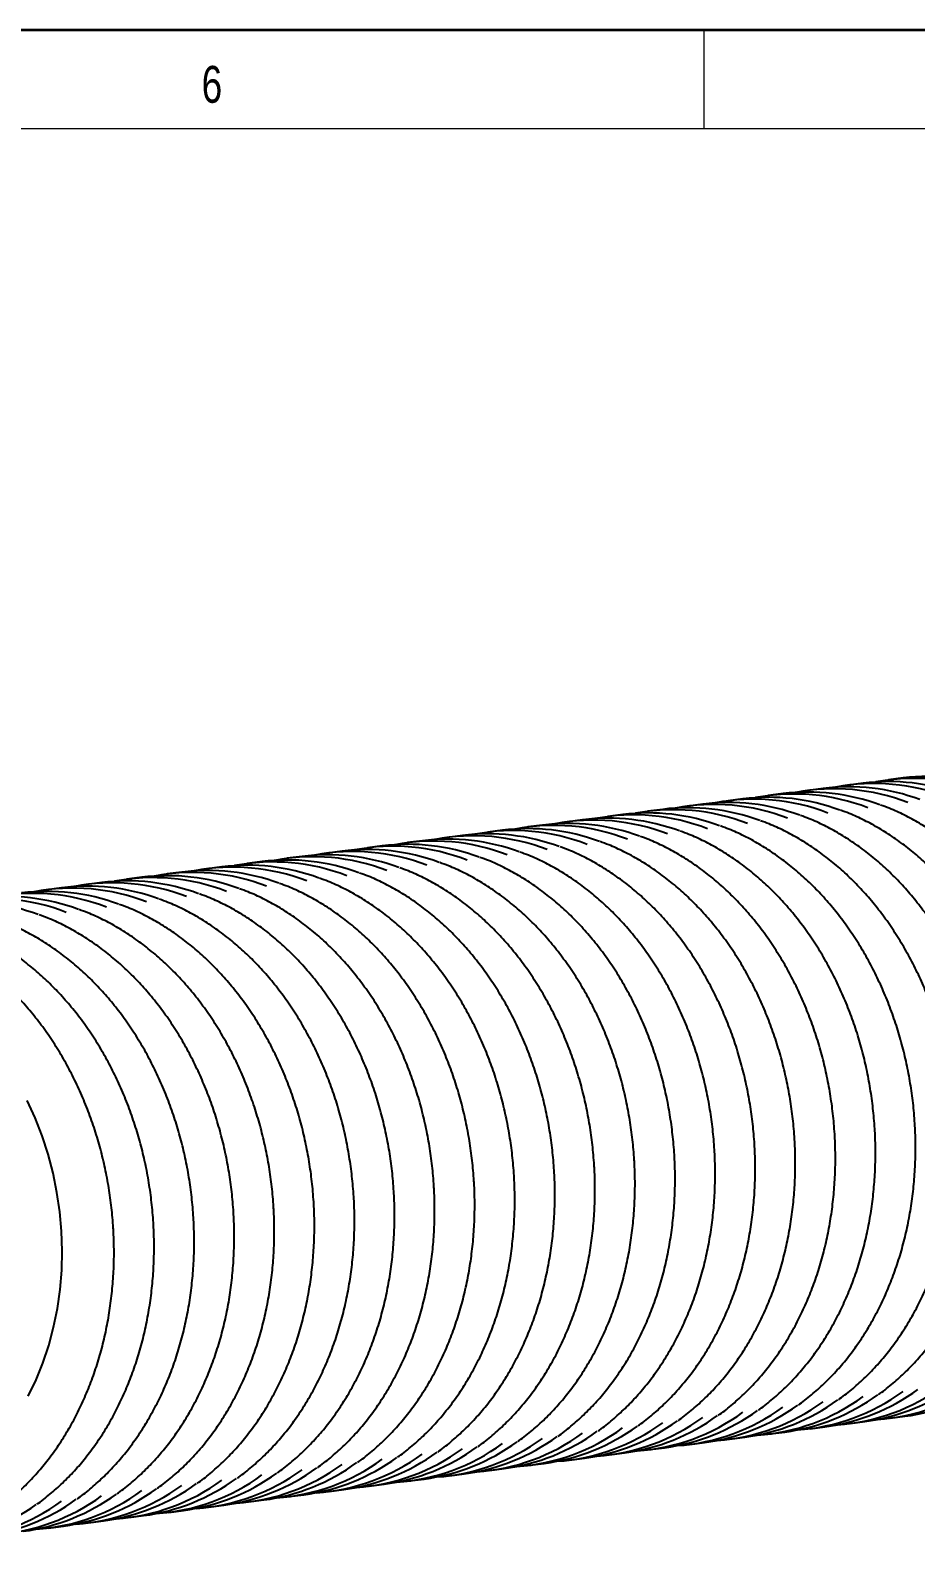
# Model space of a CAD drawing. Header units: millimetres. Extents: x 6 to 413, y 7 to 291.
# Drawn here: x 275.1 to 319.5, y 215.2 to 291.1 of the extents above; entities that cross this region are included whole.
import ezdxf

# ---------------------------------------------------------------- set-up
doc = ezdxf.new("R2010")
doc.units = ezdxf.units.MM
doc.styles.add('SLDTEXTSTYLE2', font='TXT', dxfattribs={"width": 0.75})

msp = doc.modelspace()

# ---------------------------------------------------------------- linework, layer by layer
at = {"color": 7, "linetype": 'Continuous', "lineweight": 35}
msp.add_line((413.064, 291.1062), (6.2734, 291.1062), dxfattribs=at)
at = {"color": 7, "linetype": 'Continuous', "lineweight": 18}
for p, q in [((308.8973, 291.1062), (308.8973, 286.1523)), ((408.1446, 286.1523), (11.2973, 286.1523))]:
    msp.add_line(p, q, dxfattribs=at)
at = {"color": 7, "linetype": 'Continuous', "lineweight": 25}
for p, q in [((318.9199, 253.5536), (318.1758, 253.4566)), ((314.8945, 253.0286), (314.1504, 252.9315)), ((316.9072, 253.2911), (316.1631, 253.194)), ((308.8565, 252.2411), (308.1124, 252.144)), ((310.8691, 252.5036), (310.1251, 252.4065)), ((312.8818, 252.7661), (312.1377, 252.669)), ((302.8184, 251.4536), (302.0743, 251.3565)), ((304.8311, 251.7161), (304.087, 251.619)), ((306.8438, 251.9786), (306.0997, 251.8815)), ((296.7804, 250.6661), (296.0363, 250.569)), ((298.7931, 250.9286), (298.049, 250.8315)), ((300.8058, 251.1911), (300.0617, 251.094)), ((290.7424, 249.8786), (289.9983, 249.7815)), ((292.755, 250.1411), (292.011, 250.044)), ((294.7677, 250.4036), (294.0236, 250.3065)), ((284.7043, 249.091), (283.9602, 248.994)), ((286.717, 249.3536), (285.9729, 249.2565)), ((288.7297, 249.6161), (287.9856, 249.519)), ((278.6663, 248.3035), (277.9222, 248.2065)), ((280.679, 248.566), (279.9349, 248.469)), ((282.6916, 248.8285), (281.9476, 248.7315)), ((276.6536, 248.041), (275.9095, 247.944)), ((314.2377, 220.8736), (314.9818, 220.9707)), ((316.2504, 221.1361), (316.9945, 221.2332)), ((318.2631, 221.3986), (319.0072, 221.4957)), ((308.1997, 220.0861), (308.9438, 220.1831)), ((310.2124, 220.3486), (310.9565, 220.4456)), ((312.2251, 220.6111), (312.9691, 220.7082)), ((302.1617, 219.2986), (302.9057, 219.3956)), ((304.1743, 219.5611), (304.9184, 219.6581)), ((306.187, 219.8236), (306.9311, 219.9206)), ((298.1363, 218.7736), (298.8804, 218.8706)), ((300.149, 219.0361), (300.8931, 219.1331)), ((292.0983, 217.9861), (292.8424, 218.0831)), ((294.111, 218.2486), (294.855, 218.3456)), ((296.1236, 218.5111), (296.8677, 218.6081)), ((286.0602, 217.1986), (286.8043, 217.2956)), ((288.0729, 217.4611), (288.817, 217.5581)), ((290.0856, 217.7236), (290.8297, 217.8206)), ((280.0222, 216.4111), (280.7663, 216.5081)), ((282.0349, 216.6736), (282.779, 216.7706)), ((284.0476, 216.9361), (284.7916, 217.0331)), ((275.9968, 215.8861), (276.7409, 215.9831)), ((278.0095, 216.1486), (278.7536, 216.2456))]:
    msp.add_line(p, q, dxfattribs=at)
at = {"color": 7, "linetype": 'Continuous', "lineweight": 25, "flags": 128}
msp.add_lwpolyline([(274.973, 222.5051), (275.368, 223.32), (275.7139, 224.1719), (276.009, 225.0565), (276.2519, 225.9693), (276.4412, 226.9055), (276.5759, 227.8606), (276.6555, 228.8294), (276.6795, 229.8073), (276.6477, 230.789), (276.5604, 231.7698), (276.4179, 232.7444), (276.2211, 233.7081), (275.9708, 234.6559), (275.6685, 235.5829), (275.3155, 236.4844), (274.9138, 237.3558)], dxfattribs=at)
at = {"color": 7, "linetype": 'Continuous', "lineweight": 25}
for centre, radius, start, end in [((320.2068, 243.3515), 10.2829, 69.63751, 97.189367), ((314.1687, 242.564), 10.2829, 69.63751, 97.189367), ((315.4477, 242.7541), 10.2572, 68.827261, 100.83909), ((316.1814, 242.8265), 10.2829, 69.63751, 97.189367), ((317.4604, 243.0166), 10.2572, 68.827261, 100.83909), ((318.1941, 243.089), 10.2829, 69.63751, 97.189367), ((319.473, 243.2791), 10.2572, 68.827261, 100.83909), ((308.1307, 241.7765), 10.2829, 69.63751, 97.189367), ((309.4096, 241.9666), 10.2572, 68.827261, 100.83909), ((310.1434, 242.039), 10.2829, 69.63751, 97.189367), ((311.4223, 242.2291), 10.2572, 68.827261, 100.83909), ((312.156, 242.3015), 10.2829, 69.63751, 97.189367), ((313.435, 242.4916), 10.2572, 68.827261, 100.83909), ((302.0927, 240.989), 10.2829, 69.63751, 97.189367), ((303.3716, 241.179), 10.2572, 68.827261, 100.83909), ((304.1053, 241.2515), 10.2829, 69.63751, 97.189367), ((305.3843, 241.4416), 10.2572, 68.827261, 100.83909), ((306.118, 241.514), 10.2829, 69.63751, 97.189367), ((307.397, 241.7041), 10.2572, 68.827261, 100.83909), ((297.3336, 240.3915), 10.2572, 68.827261, 100.83909), ((298.0673, 240.464), 10.2829, 69.63751, 97.189367), ((299.3463, 240.654), 10.2572, 68.827261, 100.83909), ((300.08, 240.7265), 10.2829, 69.63751, 97.189367), ((301.3589, 240.9165), 10.2572, 68.827261, 100.83909), ((291.2955, 239.604), 10.2572, 68.827261, 100.83909), ((292.0293, 239.6765), 10.2829, 69.63751, 97.189367), ((293.3082, 239.8665), 10.2572, 68.827261, 100.83909), ((294.0419, 239.939), 10.2829, 69.63751, 97.189367), ((295.3209, 240.129), 10.2572, 68.827261, 100.83909), ((296.0546, 240.2015), 10.2829, 69.63751, 97.189367), ((285.2575, 238.8165), 10.2572, 68.827261, 100.83909), ((285.9912, 238.8889), 10.2829, 69.63751, 97.189367), ((287.2702, 239.079), 10.2572, 68.827261, 100.83909), ((288.0039, 239.1514), 10.2829, 69.63751, 97.189367), ((289.2829, 239.3415), 10.2572, 68.827261, 100.83909), ((290.0166, 239.414), 10.2829, 69.63751, 97.189367), ((279.2195, 238.029), 10.2572, 68.827261, 100.83909), ((279.9532, 238.1014), 10.2829, 69.63751, 97.189367), ((281.2321, 238.2915), 10.2572, 68.827261, 100.83909), ((281.9659, 238.3639), 10.2829, 69.63751, 97.189367), ((283.2448, 238.554), 10.2572, 68.827261, 100.83909), ((283.9785, 238.6264), 10.2829, 69.63751, 97.189367), ((273.1814, 237.2415), 10.2572, 68.827261, 100.83909), ((273.9152, 237.3139), 10.2829, 69.63751, 97.189367), ((275.1941, 237.504), 10.2572, 68.827261, 100.83909), ((275.9278, 237.5764), 10.2829, 69.63751, 97.189367), ((277.2068, 237.7665), 10.2572, 68.827261, 100.83909), ((277.9405, 237.8389), 10.2829, 69.63751, 97.189367), ((271.9025, 237.0514), 10.2829, 69.63751, 97.189367), ((316.9209, 231.5293), 10.2172, 273.958087, 306.109284), ((317.6193, 231.7293), 10.3273, 277.723401, 305.944986), ((310.8828, 230.7418), 10.2172, 273.958087, 306.109284), ((311.5812, 230.9418), 10.3273, 277.723401, 305.944986), ((312.8955, 231.0043), 10.2172, 273.958087, 306.109284), ((313.5939, 231.2043), 10.3273, 277.723401, 305.944986), ((314.9082, 231.2668), 10.2172, 273.958087, 306.109284), ((315.6066, 231.4668), 10.3273, 277.723401, 305.944986), ((304.8448, 229.9543), 10.2172, 273.958087, 306.109284), ((305.5432, 230.1542), 10.3273, 277.723401, 305.944986), ((306.8575, 230.2168), 10.2172, 273.958087, 306.109284), ((307.5559, 230.4167), 10.3273, 277.723401, 305.944986), ((308.8701, 230.4793), 10.2172, 273.958087, 306.109284), ((309.5686, 230.6792), 10.3273, 277.723401, 305.944986), ((298.8067, 229.1668), 10.2172, 273.958087, 306.109284), ((299.5052, 229.3667), 10.3273, 277.723401, 305.944986), ((300.8194, 229.4293), 10.2172, 273.958087, 306.109284), ((301.5179, 229.6292), 10.3273, 277.723401, 305.944986), ((302.8321, 229.6918), 10.2172, 273.958087, 306.109284), ((303.5305, 229.8917), 10.3273, 277.723401, 305.944986), ((293.4671, 228.5792), 10.3273, 277.723401, 305.944986), ((294.7814, 228.6417), 10.2172, 273.958087, 306.109284), ((295.4798, 228.8417), 10.3273, 277.723401, 305.944986), ((296.7941, 228.9042), 10.2172, 273.958087, 306.109284), ((297.4925, 229.1042), 10.3273, 277.723401, 305.944986), ((287.4291, 227.7917), 10.3273, 277.723401, 305.944986), ((288.7434, 227.8542), 10.2172, 273.958087, 306.109284), ((289.4418, 228.0542), 10.3273, 277.723401, 305.944986), ((290.756, 228.1167), 10.2172, 273.958087, 306.109284), ((291.4545, 228.3167), 10.3273, 277.723401, 305.944986), ((292.7687, 228.3792), 10.2172, 273.958087, 306.109284), ((281.3911, 227.0042), 10.3273, 277.723401, 305.944986), ((282.7053, 227.0667), 10.2172, 273.958087, 306.109284), ((283.4037, 227.2667), 10.3273, 277.723401, 305.944986), ((284.718, 227.3292), 10.2172, 273.958087, 306.109284), ((285.4164, 227.5292), 10.3273, 277.723401, 305.944986), ((286.7307, 227.5917), 10.2172, 273.958087, 306.109284), ((276.6673, 226.2792), 10.2172, 273.958087, 306.109284), ((277.3657, 226.4792), 10.3273, 277.723401, 305.944986), ((278.68, 226.5417), 10.2172, 273.958087, 306.109284), ((279.3784, 226.7417), 10.3273, 277.723401, 305.944986), ((280.6926, 226.8042), 10.2172, 273.958087, 306.109284), ((270.6292, 225.4917), 10.2172, 273.958087, 306.109284), ((271.3277, 225.6917), 10.3273, 277.723401, 305.944986), ((272.6419, 225.7542), 10.2172, 273.958087, 306.109284), ((273.3404, 225.9542), 10.3273, 277.723401, 305.944986), ((274.6546, 226.0167), 10.2172, 273.958087, 306.109284), ((275.353, 226.2167), 10.3273, 277.723401, 305.944986), ((269.315, 225.4292), 10.3273, 277.723401, 305.944986)]:
    msp.add_arc(centre, radius, start, end, dxfattribs=at)
for points, knots in [([(327.5517, 237.2475), (327.5396, 237.4234), (327.5046, 237.9324), (327.4085, 238.7727), (327.2473, 239.7628), (327.0366, 240.742), (326.7779, 241.7063), (326.472, 242.652), (326.1203, 243.5752), (325.724, 244.4724), (325.2848, 245.3399), (324.8044, 246.1742), (324.2846, 246.9722), (323.7276, 247.7305), (323.1354, 248.4461), (322.5105, 249.1161), (321.8553, 249.7379), (321.1725, 250.309), (320.4647, 250.8268), (319.7349, 251.2903), (318.9855, 251.6939), (318.3347, 251.9971), (317.9299, 252.1413), (317.7851, 252.1929)], [0, 0, 0, 0, 0.026295, 0.0760916, 0.1258946, 0.1756986, 0.2255037, 0.27531, 0.3251175, 0.3749262, 0.4247358, 0.4745457, 0.5243551, 0.5741628, 0.6239676, 0.6737673, 0.7235598, 0.7733424, 0.823112, 0.8728655, 0.9225995, 0.9723111, 1, 1, 1, 1]), ([(321.5137, 236.46), (321.5016, 236.6359), (321.4666, 237.1449), (321.3704, 237.9852), (321.2093, 238.9753), (320.9985, 239.9545), (320.7398, 240.9188), (320.434, 241.8645), (320.0823, 242.7877), (319.686, 243.6849), (319.2468, 244.5524), (318.7664, 245.3867), (318.2466, 246.1847), (317.6895, 246.9429), (317.0974, 247.6585), (316.4724, 248.3286), (315.8172, 248.9504), (315.1344, 249.5215), (314.4266, 250.0393), (313.6969, 250.5028), (312.9475, 250.9064), (312.2966, 251.2096), (311.8918, 251.3538), (311.747, 251.4054)], [0, 0, 0, 0, 0.02629496, 0.07609156, 0.12589464, 0.17569864, 0.22550371, 0.27530999, 0.32511751, 0.3749262, 0.42473578, 0.47454566, 0.52435506, 0.57416285, 0.62396755, 0.67376729, 0.72355979, 0.77334237, 0.82311201, 0.87286548, 0.92259954, 0.97231114, 1, 1, 1, 1]), ([(323.5263, 236.7225), (323.5143, 236.8984), (323.4793, 237.4074), (323.3831, 238.2477), (323.222, 239.2378), (323.0112, 240.217), (322.7525, 241.1813), (322.4467, 242.127), (322.0949, 243.0502), (321.6987, 243.9474), (321.2595, 244.8149), (320.7791, 245.6492), (320.2593, 246.4472), (319.7022, 247.2054), (319.11, 247.9211), (318.4851, 248.5911), (317.8299, 249.2129), (317.1471, 249.784), (316.4393, 250.3018), (315.7096, 250.7653), (314.9602, 251.1689), (314.3093, 251.4721), (313.9045, 251.6163), (313.7597, 251.6679)], [0, 0, 0, 0, 0.026295, 0.0760916, 0.1258946, 0.1756986, 0.2255037, 0.27531, 0.3251175, 0.3749262, 0.4247358, 0.4745457, 0.5243551, 0.5741628, 0.6239676, 0.6737673, 0.7235598, 0.7733424, 0.823112, 0.8728655, 0.9225995, 0.9723111, 1, 1, 1, 1]), ([(325.539, 236.985), (325.5269, 237.1609), (325.492, 237.6699), (325.3958, 238.5102), (325.2347, 239.5003), (325.0239, 240.4795), (324.7652, 241.4438), (324.4593, 242.3895), (324.1076, 243.3127), (323.7114, 244.2099), (323.2722, 245.0774), (322.7917, 245.9117), (322.272, 246.7097), (321.7149, 247.468), (321.1227, 248.1836), (320.4978, 248.8536), (319.8426, 249.4754), (319.1598, 250.0465), (318.452, 250.5643), (317.7223, 251.0278), (316.9728, 251.4314), (316.322, 251.7346), (315.9172, 251.8788), (315.7724, 251.9304)], [0, 0, 0, 0, 0.026295, 0.0760916, 0.1258946, 0.1756986, 0.2255037, 0.27531, 0.3251175, 0.3749262, 0.4247358, 0.4745457, 0.5243551, 0.5741628, 0.6239676, 0.6737673, 0.7235598, 0.7733424, 0.823112, 0.8728655, 0.9225995, 0.9723111, 1, 1, 1, 1]), ([(315.4756, 235.6725), (315.4635, 235.8484), (315.4286, 236.3574), (315.3324, 237.1977), (315.1713, 238.1878), (314.9605, 239.167), (314.7018, 240.1313), (314.3959, 241.077), (314.0442, 242.0002), (313.648, 242.8974), (313.2088, 243.7649), (312.7283, 244.5992), (312.2086, 245.3972), (311.6515, 246.1554), (311.0593, 246.871), (310.4344, 247.5411), (309.7792, 248.1629), (309.0964, 248.734), (308.3886, 249.2518), (307.6589, 249.7153), (306.9094, 250.1189), (306.2586, 250.4221), (305.8538, 250.5663), (305.709, 250.6179)], [0, 0, 0, 0, 0.026295, 0.0760916, 0.1258946, 0.1756986, 0.2255037, 0.27531, 0.3251175, 0.3749262, 0.4247358, 0.4745457, 0.5243551, 0.5741628, 0.6239676, 0.6737673, 0.7235598, 0.7733424, 0.823112, 0.8728655, 0.9225995, 0.9723111, 1, 1, 1, 1]), ([(317.4883, 235.935), (317.4762, 236.1109), (317.4413, 236.6199), (317.3451, 237.4602), (317.1839, 238.4503), (316.9732, 239.4295), (316.7145, 240.3938), (316.4086, 241.3395), (316.0569, 242.2627), (315.6607, 243.1599), (315.2215, 244.0274), (314.741, 244.8617), (314.2212, 245.6597), (313.6642, 246.4179), (313.072, 247.1335), (312.4471, 247.8036), (311.7919, 248.4254), (311.1091, 248.9965), (310.4013, 249.5143), (309.6715, 249.9778), (308.9221, 250.3814), (308.2713, 250.6846), (307.8665, 250.8288), (307.7217, 250.8804)], [0, 0, 0, 0, 0.026295, 0.0760916, 0.1258946, 0.1756986, 0.2255037, 0.27531, 0.3251175, 0.3749262, 0.4247358, 0.4745457, 0.5243551, 0.5741628, 0.6239676, 0.6737673, 0.7235598, 0.7733424, 0.823112, 0.8728655, 0.9225995, 0.9723111, 1, 1, 1, 1]), ([(319.501, 236.1975), (319.4889, 236.3734), (319.4539, 236.8824), (319.3578, 237.7227), (319.1966, 238.7128), (318.9858, 239.692), (318.7271, 240.6563), (318.4213, 241.602), (318.0696, 242.5252), (317.6733, 243.4224), (317.2341, 244.2899), (316.7537, 245.1242), (316.2339, 245.9222), (315.6768, 246.6804), (315.0847, 247.396), (314.4598, 248.0661), (313.8046, 248.6879), (313.1217, 249.259), (312.4139, 249.7768), (311.6842, 250.2403), (310.9348, 250.6439), (310.284, 250.9471), (309.8792, 251.0913), (309.7343, 251.1429)], [0, 0, 0, 0, 0.026295, 0.0760916, 0.1258946, 0.1756986, 0.2255037, 0.27531, 0.3251175, 0.3749262, 0.4247358, 0.4745457, 0.5243551, 0.5741628, 0.6239676, 0.6737673, 0.7235598, 0.7733424, 0.823112, 0.8728655, 0.9225995, 0.9723111, 1, 1, 1, 1]), ([(309.4376, 234.885), (309.4255, 235.0609), (309.3905, 235.5699), (309.2944, 236.4102), (309.1332, 237.4003), (308.9225, 238.3794), (308.6638, 239.3438), (308.3579, 240.2895), (308.0062, 241.2127), (307.6099, 242.1099), (307.1707, 242.9773), (306.6903, 243.8117), (306.1705, 244.6096), (305.6135, 245.3679), (305.0213, 246.0835), (304.3964, 246.7536), (303.7412, 247.3754), (303.0583, 247.9465), (302.3506, 248.4643), (301.6208, 248.9278), (300.8714, 249.3313), (300.2206, 249.6346), (299.8158, 249.7788), (299.671, 249.8304)], [0, 0, 0, 0, 0.026295, 0.0760916, 0.1258946, 0.1756986, 0.2255037, 0.27531, 0.3251175, 0.3749262, 0.4247358, 0.4745457, 0.5243551, 0.5741628, 0.6239676, 0.6737673, 0.7235598, 0.7733424, 0.823112, 0.8728655, 0.9225995, 0.9723111, 1, 1, 1, 1]), ([(311.4503, 235.1475), (311.4382, 235.3234), (311.4032, 235.8324), (311.3071, 236.6727), (311.1459, 237.6628), (310.9351, 238.6419), (310.6764, 239.6063), (310.3706, 240.552), (310.0189, 241.4752), (309.6226, 242.3724), (309.1834, 243.2399), (308.703, 244.0742), (308.1832, 244.8721), (307.6261, 245.6304), (307.034, 246.346), (306.409, 247.0161), (305.7539, 247.6379), (305.071, 248.209), (304.3632, 248.7268), (303.6335, 249.1903), (302.8841, 249.5938), (302.2332, 249.8971), (301.8284, 250.0413), (301.6836, 250.0929)], [0, 0, 0, 0, 0.026295, 0.0760916, 0.1258946, 0.1756986, 0.2255037, 0.27531, 0.3251175, 0.3749262, 0.4247358, 0.4745457, 0.5243551, 0.5741628, 0.6239676, 0.6737673, 0.7235598, 0.7733424, 0.823112, 0.8728655, 0.9225995, 0.9723111, 1, 1, 1, 1]), ([(313.4629, 235.41), (313.4509, 235.5859), (313.4159, 236.0949), (313.3197, 236.9352), (313.1586, 237.9253), (312.9478, 238.9044), (312.6891, 239.8688), (312.3833, 240.8145), (312.0315, 241.7377), (311.6353, 242.6349), (311.1961, 243.5024), (310.7157, 244.3367), (310.1959, 245.1347), (309.6388, 245.8929), (309.0466, 246.6085), (308.4217, 247.2786), (307.7665, 247.9004), (307.0837, 248.4715), (306.3759, 248.9893), (305.6462, 249.4528), (304.8968, 249.8563), (304.2459, 250.1596), (303.8411, 250.3038), (303.6963, 250.3554)], [0, 0, 0, 0, 0.026295, 0.0760916, 0.1258946, 0.1756986, 0.2255037, 0.27531, 0.3251175, 0.3749262, 0.4247358, 0.4745457, 0.5243551, 0.5741628, 0.6239676, 0.6737673, 0.7235598, 0.7733424, 0.823112, 0.8728655, 0.9225995, 0.9723111, 1, 1, 1, 1]), ([(303.3996, 234.0975), (303.3875, 234.2734), (303.3525, 234.7824), (303.2563, 235.6227), (303.0952, 236.6128), (302.8844, 237.5919), (302.6257, 238.5563), (302.3199, 239.5019), (301.9681, 240.4252), (301.5719, 241.3223), (301.1327, 242.1898), (300.6523, 243.0242), (300.1325, 243.8221), (299.5754, 244.5804), (298.9832, 245.296), (298.3583, 245.9661), (297.7031, 246.5879), (297.0203, 247.159), (296.3125, 247.6768), (295.5828, 248.1403), (294.8334, 248.5438), (294.1825, 248.8471), (293.7777, 248.9913), (293.6329, 249.0429)], [0, 0, 0, 0, 0.026295, 0.0760916, 0.1258946, 0.1756986, 0.2255037, 0.27531, 0.3251175, 0.3749262, 0.4247358, 0.4745457, 0.5243551, 0.5741628, 0.6239676, 0.6737673, 0.7235598, 0.7733424, 0.823112, 0.8728655, 0.9225995, 0.9723111, 1, 1, 1, 1]), ([(305.4122, 234.36), (305.4002, 234.5359), (305.3652, 235.0449), (305.269, 235.8852), (305.1079, 236.8753), (304.8971, 237.8544), (304.6384, 238.8188), (304.3326, 239.7644), (303.9808, 240.6877), (303.5846, 241.5849), (303.1454, 242.4523), (302.6649, 243.2867), (302.1452, 244.0846), (301.5881, 244.8429), (300.9959, 245.5585), (300.371, 246.2286), (299.7158, 246.8504), (299.033, 247.4215), (298.3252, 247.9393), (297.5955, 248.4028), (296.8461, 248.8063), (296.1952, 249.1096), (295.7904, 249.2538), (295.6456, 249.3054)], [0, 0, 0, 0, 0.026295, 0.0760916, 0.1258946, 0.1756986, 0.2255037, 0.27531, 0.3251175, 0.3749262, 0.4247358, 0.4745457, 0.5243551, 0.5741628, 0.6239676, 0.6737673, 0.7235598, 0.7733424, 0.823112, 0.8728655, 0.9225995, 0.9723111, 1, 1, 1, 1]), ([(307.4249, 234.6225), (307.4128, 234.7984), (307.3779, 235.3074), (307.2817, 236.1477), (307.1205, 237.1378), (306.9098, 238.1169), (306.6511, 239.0813), (306.3452, 240.027), (305.9935, 240.9502), (305.5973, 241.8474), (305.1581, 242.7148), (304.6776, 243.5492), (304.1578, 244.3471), (303.6008, 245.1054), (303.0086, 245.821), (302.3837, 246.4911), (301.7285, 247.1129), (301.0457, 247.684), (300.3379, 248.2018), (299.6082, 248.6653), (298.8587, 249.0688), (298.2079, 249.3721), (297.8031, 249.5163), (297.6583, 249.5679)], [0, 0, 0, 0, 0.026295, 0.0760916, 0.1258946, 0.1756986, 0.2255037, 0.27531, 0.3251175, 0.3749262, 0.4247358, 0.4745457, 0.5243551, 0.5741628, 0.6239676, 0.6737673, 0.7235598, 0.7733424, 0.823112, 0.8728655, 0.9225995, 0.9723111, 1, 1, 1, 1]), ([(297.3615, 233.3099), (297.3494, 233.4859), (297.3145, 233.9949), (297.2183, 234.8351), (297.0572, 235.8252), (296.8464, 236.8044), (296.5877, 237.7688), (296.2818, 238.7144), (295.9301, 239.6377), (295.5339, 240.5348), (295.0947, 241.4023), (294.6142, 242.2367), (294.0945, 243.0346), (293.5374, 243.7929), (292.9452, 244.5085), (292.3203, 245.1786), (291.6651, 245.8004), (290.9823, 246.3715), (290.2745, 246.8893), (289.5448, 247.3527), (288.7953, 247.7563), (288.1445, 248.0595), (287.7397, 248.2038), (287.5949, 248.2554)], [0, 0, 0, 0, 0.026295, 0.0760916, 0.1258946, 0.1756986, 0.2255037, 0.27531, 0.3251175, 0.3749262, 0.4247358, 0.4745457, 0.5243551, 0.5741628, 0.6239676, 0.6737673, 0.7235598, 0.7733424, 0.823112, 0.8728655, 0.9225995, 0.9723111, 1, 1, 1, 1]), ([(299.3742, 233.5724), (299.3621, 233.7484), (299.3272, 234.2574), (299.231, 235.0976), (299.0698, 236.0877), (298.8591, 237.0669), (298.6004, 238.0313), (298.2945, 238.9769), (297.9428, 239.9002), (297.5465, 240.7973), (297.1073, 241.6648), (296.6269, 242.4992), (296.1071, 243.2971), (295.5501, 244.0554), (294.9579, 244.771), (294.333, 245.4411), (293.6778, 246.0629), (292.995, 246.634), (292.2872, 247.1518), (291.5574, 247.6153), (290.808, 248.0188), (290.1572, 248.322), (289.7524, 248.4663), (289.6076, 248.5179)], [0, 0, 0, 0, 0.026295, 0.0760916, 0.1258946, 0.1756986, 0.2255037, 0.27531, 0.3251175, 0.3749262, 0.4247358, 0.4745457, 0.5243551, 0.5741628, 0.6239676, 0.6737673, 0.7235598, 0.7733424, 0.823112, 0.8728655, 0.9225995, 0.9723111, 1, 1, 1, 1]), ([(301.3869, 233.835), (301.3748, 234.0109), (301.3398, 234.5199), (301.2437, 235.3601), (301.0825, 236.3502), (300.8717, 237.3294), (300.613, 238.2938), (300.3072, 239.2394), (299.9555, 240.1627), (299.5592, 241.0598), (299.12, 241.9273), (298.6396, 242.7617), (298.1198, 243.5596), (297.5627, 244.3179), (296.9706, 245.0335), (296.3457, 245.7036), (295.6905, 246.3254), (295.0076, 246.8965), (294.2998, 247.4143), (293.5701, 247.8778), (292.8207, 248.2813), (292.1699, 248.5846), (291.7651, 248.7288), (291.6202, 248.7804)], [0, 0, 0, 0, 0.026295, 0.0760916, 0.1258946, 0.1756986, 0.2255037, 0.27531, 0.3251175, 0.3749262, 0.4247358, 0.4745457, 0.5243551, 0.5741628, 0.6239676, 0.6737673, 0.7235598, 0.7733424, 0.823112, 0.8728655, 0.9225995, 0.9723111, 1, 1, 1, 1]), ([(293.3362, 232.7849), (293.3241, 232.9608), (293.2891, 233.4699), (293.1929, 234.3101), (293.0318, 235.3002), (292.821, 236.2794), (292.5623, 237.2438), (292.2565, 238.1894), (291.9048, 239.1127), (291.5085, 240.0098), (291.0693, 240.8773), (290.5889, 241.7117), (290.0691, 242.5096), (289.512, 243.2679), (288.9199, 243.9835), (288.2949, 244.6536), (287.6398, 245.2754), (286.9569, 245.8464), (286.2491, 246.3643), (285.5194, 246.8277), (284.77, 247.2313), (284.1191, 247.5345), (283.7143, 247.6788), (283.5695, 247.7303)], [0, 0, 0, 0, 0.026295, 0.0760916, 0.1258946, 0.1756986, 0.2255037, 0.27531, 0.3251175, 0.3749262, 0.4247358, 0.4745457, 0.5243551, 0.5741628, 0.6239676, 0.6737673, 0.7235598, 0.7733424, 0.823112, 0.8728655, 0.9225995, 0.9723111, 1, 1, 1, 1]), ([(295.3488, 233.0474), (295.3368, 233.2234), (295.3018, 233.7324), (295.2056, 234.5726), (295.0445, 235.5627), (294.8337, 236.5419), (294.575, 237.5063), (294.2692, 238.4519), (293.9174, 239.3752), (293.5212, 240.2723), (293.082, 241.1398), (292.6016, 241.9742), (292.0818, 242.7721), (291.5247, 243.5304), (290.9325, 244.246), (290.3076, 244.9161), (289.6524, 245.5379), (288.9696, 246.109), (288.2618, 246.6268), (287.5321, 247.0902), (286.7827, 247.4938), (286.1318, 247.797), (285.727, 247.9413), (285.5822, 247.9928)], [0, 0, 0, 0, 0.026295, 0.0760916, 0.1258946, 0.1756986, 0.2255037, 0.27531, 0.3251175, 0.3749262, 0.4247358, 0.4745457, 0.5243551, 0.5741628, 0.6239676, 0.6737673, 0.7235598, 0.7733424, 0.823112, 0.8728655, 0.9225995, 0.9723111, 1, 1, 1, 1]), ([(287.2981, 231.9974), (287.286, 232.1733), (287.2511, 232.6824), (287.1549, 233.5226), (286.9938, 234.5127), (286.783, 235.4919), (286.5243, 236.4562), (286.2184, 237.4019), (285.8667, 238.3252), (285.4705, 239.2223), (285.0313, 240.0898), (284.5508, 240.9242), (284.0311, 241.7221), (283.474, 242.4804), (282.8818, 243.196), (282.2569, 243.8661), (281.6017, 244.4878), (280.9189, 245.0589), (280.2111, 245.5768), (279.4814, 246.0402), (278.7319, 246.4438), (278.0811, 246.747), (277.6763, 246.8912), (277.5315, 246.9428)], [0, 0, 0, 0, 0.026295, 0.0760916, 0.1258946, 0.1756986, 0.2255037, 0.27531, 0.3251175, 0.3749262, 0.4247358, 0.4745457, 0.5243551, 0.5741628, 0.6239676, 0.6737673, 0.7235598, 0.7733424, 0.823112, 0.8728655, 0.9225995, 0.9723111, 1, 1, 1, 1]), ([(289.3108, 232.2599), (289.2987, 232.4358), (289.2638, 232.9449), (289.1676, 233.7851), (289.0064, 234.7752), (288.7957, 235.7544), (288.537, 236.7188), (288.2311, 237.6644), (287.8794, 238.5877), (287.4832, 239.4848), (287.044, 240.3523), (286.5635, 241.1867), (286.0437, 241.9846), (285.4867, 242.7429), (284.8945, 243.4585), (284.2696, 244.1286), (283.6144, 244.7503), (282.9316, 245.3214), (282.2238, 245.8393), (281.4941, 246.3027), (280.7446, 246.7063), (280.0938, 247.0095), (279.689, 247.1537), (279.5442, 247.2053)], [0, 0, 0, 0, 0.026295, 0.0760916, 0.1258946, 0.1756986, 0.2255037, 0.27531, 0.3251175, 0.3749262, 0.4247358, 0.4745457, 0.5243551, 0.5741628, 0.6239676, 0.6737673, 0.7235598, 0.7733424, 0.823112, 0.8728655, 0.9225995, 0.9723111, 1, 1, 1, 1]), ([(291.3235, 232.5224), (291.3114, 232.6983), (291.2764, 233.2074), (291.1803, 234.0476), (291.0191, 235.0377), (290.8083, 236.0169), (290.5496, 236.9813), (290.2438, 237.9269), (289.8921, 238.8502), (289.4958, 239.7473), (289.0566, 240.6148), (288.5762, 241.4492), (288.0564, 242.2471), (287.4993, 243.0054), (286.9072, 243.721), (286.2823, 244.3911), (285.6271, 245.0128), (284.9442, 245.5839), (284.2365, 246.1018), (283.5067, 246.5652), (282.7573, 246.9688), (282.1065, 247.272), (281.7017, 247.4163), (281.5568, 247.4678)], [0, 0, 0, 0, 0.026295, 0.0760916, 0.1258946, 0.1756986, 0.2255037, 0.27531, 0.3251175, 0.3749262, 0.4247358, 0.4745457, 0.5243551, 0.5741628, 0.6239676, 0.6737673, 0.7235598, 0.7733424, 0.823112, 0.8728655, 0.9225995, 0.9723111, 1, 1, 1, 1]), ([(281.2601, 231.2099), (281.248, 231.3858), (281.213, 231.8949), (281.1169, 232.7351), (280.9557, 233.7252), (280.745, 234.7044), (280.4863, 235.6687), (280.1804, 236.6144), (279.8287, 237.5377), (279.4324, 238.4348), (278.9932, 239.3023), (278.5128, 240.1367), (277.993, 240.9346), (277.436, 241.6929), (276.8438, 242.4085), (276.2189, 243.0785), (275.5637, 243.7003), (274.8808, 244.2714), (274.1731, 244.7893), (273.4433, 245.2527), (272.6939, 245.6563), (272.0431, 245.9595), (271.6383, 246.1037), (271.4935, 246.1553)], [0, 0, 0, 0, 0.026295, 0.0760916, 0.1258946, 0.1756986, 0.2255037, 0.27531, 0.3251175, 0.3749262, 0.4247358, 0.4745457, 0.5243551, 0.5741628, 0.6239676, 0.6737673, 0.7235598, 0.7733424, 0.823112, 0.8728655, 0.9225995, 0.9723111, 1, 1, 1, 1]), ([(283.2728, 231.4724), (283.2607, 231.6483), (283.2257, 232.1574), (283.1296, 232.9976), (282.9684, 233.9877), (282.7576, 234.9669), (282.4989, 235.9312), (282.1931, 236.8769), (281.8414, 237.8002), (281.4451, 238.6973), (281.0059, 239.5648), (280.5255, 240.3992), (280.0057, 241.1971), (279.4486, 241.9554), (278.8565, 242.671), (278.2315, 243.341), (277.5764, 243.9628), (276.8935, 244.5339), (276.1857, 245.0518), (275.456, 245.5152), (274.7066, 245.9188), (274.0558, 246.222), (273.6509, 246.3662), (273.5061, 246.4178)], [0, 0, 0, 0, 0.026295, 0.0760916, 0.1258946, 0.1756986, 0.2255037, 0.27531, 0.3251175, 0.3749262, 0.4247358, 0.4745457, 0.5243551, 0.5741628, 0.6239676, 0.6737673, 0.7235598, 0.7733424, 0.823112, 0.8728655, 0.9225995, 0.9723111, 1, 1, 1, 1]), ([(285.2854, 231.7349), (285.2734, 231.9108), (285.2384, 232.4199), (285.1422, 233.2601), (284.9811, 234.2502), (284.7703, 235.2294), (284.5116, 236.1937), (284.2058, 237.1394), (283.854, 238.0627), (283.4578, 238.9598), (283.0186, 239.8273), (282.5382, 240.6617), (282.0184, 241.4596), (281.4613, 242.2179), (280.8691, 242.9335), (280.2442, 243.6035), (279.589, 244.2253), (278.9062, 244.7964), (278.1984, 245.3143), (277.4687, 245.7777), (276.7193, 246.1813), (276.0684, 246.4845), (275.6636, 246.6287), (275.5188, 246.6803)], [0, 0, 0, 0, 0.026295, 0.0760916, 0.1258946, 0.1756986, 0.2255037, 0.27531, 0.3251175, 0.3749262, 0.4247358, 0.4745457, 0.5243551, 0.5741628, 0.6239676, 0.6737673, 0.7235598, 0.7733424, 0.823112, 0.8728655, 0.9225995, 0.9723111, 1, 1, 1, 1]), ([(279.2474, 230.9474), (279.2353, 231.1233), (279.2004, 231.6324), (279.1042, 232.4726), (278.943, 233.4627), (278.7323, 234.4419), (278.4736, 235.4062), (278.1677, 236.3519), (277.816, 237.2752), (277.4198, 238.1723), (276.9806, 239.0398), (276.5001, 239.8742), (275.9803, 240.6721), (275.4233, 241.4304), (274.8311, 242.146), (274.2062, 242.816), (273.551, 243.4378), (272.8682, 244.0089), (272.1604, 244.5268), (271.4307, 244.9902), (270.6812, 245.3938), (270.0304, 245.697), (269.6256, 245.8412), (269.4808, 245.8928)], [0, 0, 0, 0, 0.026295, 0.0760916, 0.1258946, 0.1756986, 0.2255037, 0.27531, 0.3251175, 0.3749262, 0.4247358, 0.4745457, 0.5243551, 0.5741628, 0.6239676, 0.6737673, 0.7235598, 0.7733424, 0.823112, 0.8728655, 0.9225995, 0.9723111, 1, 1, 1, 1]), ([(313.6548, 222.073), (313.6786, 222.0889), (313.9311, 222.2577), (314.3869, 222.6315), (315.0169, 223.196), (315.6119, 223.8169), (316.173, 224.4847), (316.697, 225.1986), (317.182, 225.9551), (317.6259, 226.7516), (318.0272, 227.5846), (318.3841, 228.4509), (318.6952, 229.3471), (318.9593, 230.2695), (319.1754, 231.2145), (319.3426, 232.1783), (319.4603, 233.1571), (319.528, 234.147), (319.545, 235.1265), (319.5238, 235.8111), (319.5031, 236.1622), (319.501, 236.1975)], [0, 0, 0, 0, 0.0060647, 0.0642068, 0.1223785, 0.1805789, 0.2388058, 0.2970563, 0.3553272, 0.4136149, 0.4719162, 0.5302281, 0.5885481, 0.646874, 0.705204, 0.7635368, 0.8218714, 0.8802073, 0.9385439, 0.9938148, 1, 1, 1, 1]), ([(315.6674, 222.3355), (315.6913, 222.3514), (315.9438, 222.5202), (316.3995, 222.894), (317.0296, 223.4585), (317.6246, 224.0794), (318.1857, 224.7472), (318.7097, 225.4611), (319.1946, 226.2177), (319.6386, 227.0141), (320.0399, 227.8471), (320.3968, 228.7134), (320.7079, 229.6096), (320.972, 230.532), (321.1881, 231.477), (321.3553, 232.4408), (321.473, 233.4196), (321.5407, 234.4095), (321.5577, 235.389), (321.5364, 236.0736), (321.5157, 236.4247), (321.5137, 236.46)], [0, 0, 0, 0, 0.0060647, 0.0642068, 0.1223785, 0.1805789, 0.2388058, 0.2970563, 0.3553272, 0.4136149, 0.4719162, 0.5302281, 0.5885481, 0.646874, 0.705204, 0.7635368, 0.8218714, 0.8802073, 0.9385439, 0.9938148, 1, 1, 1, 1]), ([(317.6801, 222.598), (317.704, 222.6139), (317.9564, 222.7827), (318.4122, 223.1565), (319.0423, 223.721), (319.6373, 224.3419), (320.1984, 225.0097), (320.7223, 225.7236), (321.2073, 226.4802), (321.6513, 227.2766), (322.0525, 228.1096), (322.4094, 228.9759), (322.7206, 229.8721), (322.9847, 230.7945), (323.2008, 231.7395), (323.368, 232.7033), (323.4857, 233.6821), (323.5534, 234.672), (323.5703, 235.6515), (323.5491, 236.3361), (323.5284, 236.6872), (323.5263, 236.7225)], [0, 0, 0, 0, 0.0060647, 0.0642068, 0.1223785, 0.1805789, 0.2388058, 0.2970563, 0.3553272, 0.4136149, 0.4719162, 0.5302281, 0.5885481, 0.646874, 0.705204, 0.7635368, 0.8218714, 0.8802073, 0.9385439, 0.9938148, 1, 1, 1, 1]), ([(307.6167, 221.2855), (307.6406, 221.3014), (307.893, 221.4702), (308.3488, 221.844), (308.9789, 222.4084), (309.5739, 223.0294), (310.135, 223.6972), (310.6589, 224.4111), (311.1439, 225.1676), (311.5879, 225.9641), (311.9891, 226.7971), (312.346, 227.6634), (312.6572, 228.5596), (312.9213, 229.482), (313.1374, 230.427), (313.3046, 231.3908), (313.4223, 232.3696), (313.49, 233.3595), (313.507, 234.339), (313.4857, 235.0236), (313.465, 235.3746), (313.4629, 235.41)], [0, 0, 0, 0, 0.0060647, 0.0642068, 0.1223785, 0.1805789, 0.2388058, 0.2970563, 0.3553272, 0.4136149, 0.4719162, 0.5302281, 0.5885481, 0.646874, 0.705204, 0.7635368, 0.8218714, 0.8802073, 0.9385439, 0.9938148, 1, 1, 1, 1]), ([(309.6294, 221.548), (309.6533, 221.5639), (309.9057, 221.7327), (310.3615, 222.1065), (310.9916, 222.671), (311.5866, 223.2919), (312.1477, 223.9597), (312.6716, 224.6736), (313.1566, 225.4301), (313.6006, 226.2266), (314.0018, 227.0596), (314.3587, 227.9259), (314.6698, 228.8221), (314.934, 229.7445), (315.1501, 230.6895), (315.3173, 231.6533), (315.435, 232.6321), (315.5027, 233.622), (315.5196, 234.6015), (315.4984, 235.2861), (315.4777, 235.6371), (315.4756, 235.6725)], [0, 0, 0, 0, 0.00606474, 0.06420682, 0.12237852, 0.18057889, 0.2388058, 0.29705632, 0.35532716, 0.41361487, 0.4719162, 0.53022814, 0.58854812, 0.64687397, 0.70520395, 0.76353675, 0.82187142, 0.88020726, 0.93854386, 0.99381485, 1, 1, 1, 1]), ([(311.6421, 221.8105), (311.6659, 221.8264), (311.9184, 221.9952), (312.3742, 222.369), (313.0042, 222.9335), (313.5993, 223.5544), (314.1603, 224.2222), (314.6843, 224.9361), (315.1693, 225.6926), (315.6133, 226.4891), (316.0145, 227.3221), (316.3714, 228.1884), (316.6825, 229.0846), (316.9467, 230.007), (317.1628, 230.952), (317.33, 231.9158), (317.4476, 232.8946), (317.5154, 233.8845), (317.5323, 234.864), (317.5111, 235.5486), (317.4904, 235.8996), (317.4883, 235.935)], [0, 0, 0, 0, 0.00606474, 0.06420682, 0.12237852, 0.18057889, 0.2388058, 0.29705632, 0.35532716, 0.41361487, 0.4719162, 0.53022814, 0.58854812, 0.64687397, 0.70520395, 0.76353675, 0.82187142, 0.88020726, 0.93854386, 0.99381485, 1, 1, 1, 1]), ([(301.5787, 220.498), (301.6025, 220.5139), (301.855, 220.6827), (302.3108, 221.0565), (302.9408, 221.6209), (303.5359, 222.2419), (304.097, 222.9097), (304.6209, 223.6235), (305.1059, 224.3801), (305.5499, 225.1766), (305.9511, 226.0096), (306.308, 226.8759), (306.6191, 227.7721), (306.8833, 228.6945), (307.0994, 229.6395), (307.2666, 230.6033), (307.3842, 231.5821), (307.452, 232.572), (307.4689, 233.5515), (307.4477, 234.2361), (307.427, 234.5871), (307.4249, 234.6225)], [0, 0, 0, 0, 0.0060647, 0.0642068, 0.1223785, 0.1805789, 0.2388058, 0.2970563, 0.3553272, 0.4136149, 0.4719162, 0.5302281, 0.5885481, 0.646874, 0.705204, 0.7635368, 0.8218714, 0.8802073, 0.9385439, 0.9938148, 1, 1, 1, 1]), ([(303.5914, 220.7605), (303.6152, 220.7764), (303.8677, 220.9452), (304.3235, 221.319), (304.9535, 221.8834), (305.5485, 222.5044), (306.1096, 223.1722), (306.6336, 223.8861), (307.1186, 224.6426), (307.5625, 225.4391), (307.9638, 226.2721), (308.3207, 227.1384), (308.6318, 228.0346), (308.8959, 228.957), (309.112, 229.902), (309.2793, 230.8658), (309.3969, 231.8446), (309.4646, 232.8345), (309.4816, 233.814), (309.4604, 234.4986), (309.4397, 234.8496), (309.4376, 234.885)], [0, 0, 0, 0, 0.0060647, 0.0642068, 0.1223785, 0.1805789, 0.2388058, 0.2970563, 0.3553272, 0.4136149, 0.4719162, 0.5302281, 0.5885481, 0.646874, 0.705204, 0.7635368, 0.8218714, 0.8802073, 0.9385439, 0.9938148, 1, 1, 1, 1]), ([(305.604, 221.023), (305.6279, 221.0389), (305.8804, 221.2077), (306.3361, 221.5815), (306.9662, 222.1459), (307.5612, 222.7669), (308.1223, 223.4347), (308.6463, 224.1486), (309.1312, 224.9051), (309.5752, 225.7016), (309.9765, 226.5346), (310.3334, 227.4009), (310.6445, 228.2971), (310.9086, 229.2195), (311.1247, 230.1645), (311.2919, 231.1283), (311.4096, 232.1071), (311.4773, 233.097), (311.4943, 234.0765), (311.473, 234.7611), (311.4524, 235.1121), (311.4503, 235.1475)], [0, 0, 0, 0, 0.0060647, 0.0642068, 0.1223785, 0.1805789, 0.2388058, 0.2970563, 0.3553272, 0.4136149, 0.4719162, 0.5302281, 0.5885481, 0.646874, 0.705204, 0.7635368, 0.8218714, 0.8802073, 0.9385439, 0.9938148, 1, 1, 1, 1]), ([(295.5407, 219.7105), (295.5645, 219.7264), (295.817, 219.8952), (296.2727, 220.269), (296.9028, 220.8334), (297.4978, 221.4544), (298.0589, 222.1222), (298.5829, 222.836), (299.0678, 223.5926), (299.5118, 224.389), (299.9131, 225.2221), (300.27, 226.0884), (300.5811, 226.9846), (300.8452, 227.907), (301.0613, 228.852), (301.2285, 229.8158), (301.3462, 230.7946), (301.4139, 231.7844), (301.4309, 232.764), (301.4097, 233.4486), (301.389, 233.7996), (301.3869, 233.835)], [0, 0, 0, 0, 0.0060647, 0.0642068, 0.1223785, 0.1805789, 0.2388058, 0.2970563, 0.3553272, 0.4136149, 0.4719162, 0.5302281, 0.5885481, 0.646874, 0.705204, 0.7635368, 0.8218714, 0.8802073, 0.9385439, 0.9938148, 1, 1, 1, 1]), ([(297.5533, 219.973), (297.5772, 219.9889), (297.8296, 220.1577), (298.2854, 220.5315), (298.9155, 221.0959), (299.5105, 221.7169), (300.0716, 222.3847), (300.5956, 223.0985), (301.0805, 223.8551), (301.5245, 224.6515), (301.9258, 225.4846), (302.2826, 226.3509), (302.5938, 227.2471), (302.8579, 228.1695), (303.074, 229.1145), (303.2412, 230.0783), (303.3589, 231.0571), (303.4266, 232.0469), (303.4436, 233.0265), (303.4223, 233.7111), (303.4016, 234.0621), (303.3996, 234.0975)], [0, 0, 0, 0, 0.00606474, 0.06420682, 0.12237852, 0.18057889, 0.2388058, 0.29705632, 0.35532716, 0.41361487, 0.4719162, 0.53022814, 0.58854812, 0.64687397, 0.70520395, 0.76353675, 0.82187142, 0.88020726, 0.93854386, 0.99381485, 1, 1, 1, 1]), ([(299.566, 220.2355), (299.5899, 220.2514), (299.8423, 220.4202), (300.2981, 220.794), (300.9282, 221.3584), (301.5232, 221.9794), (302.0843, 222.6472), (302.6082, 223.361), (303.0932, 224.1176), (303.5372, 224.914), (303.9384, 225.7471), (304.2953, 226.6134), (304.6065, 227.5096), (304.8706, 228.432), (305.0867, 229.377), (305.2539, 230.3408), (305.3716, 231.3196), (305.4393, 232.3094), (305.4562, 233.289), (305.435, 233.9736), (305.4143, 234.3246), (305.4122, 234.36)], [0, 0, 0, 0, 0.00606474, 0.06420682, 0.12237852, 0.18057889, 0.2388058, 0.29705632, 0.35532716, 0.41361487, 0.4719162, 0.53022814, 0.58854812, 0.64687397, 0.70520395, 0.76353675, 0.82187142, 0.88020726, 0.93854386, 0.99381485, 1, 1, 1, 1]), ([(289.5026, 218.923), (289.5265, 218.9389), (289.7789, 219.1077), (290.2347, 219.4815), (290.8648, 220.0459), (291.4598, 220.6669), (292.0209, 221.3347), (292.5448, 222.0485), (293.0298, 222.8051), (293.4738, 223.6015), (293.875, 224.4346), (294.2319, 225.3009), (294.5431, 226.1971), (294.8072, 227.1195), (295.0233, 228.0645), (295.1905, 229.0283), (295.3082, 230.0071), (295.3759, 230.9969), (295.3928, 231.9765), (295.3716, 232.6611), (295.3509, 233.0121), (295.3488, 233.0474)], [0, 0, 0, 0, 0.0060647, 0.0642068, 0.1223785, 0.1805789, 0.2388058, 0.2970563, 0.3553272, 0.4136149, 0.4719162, 0.5302281, 0.5885481, 0.646874, 0.705204, 0.7635368, 0.8218714, 0.8802073, 0.9385439, 0.9938148, 1, 1, 1, 1]), ([(291.5153, 219.1855), (291.5391, 219.2014), (291.7916, 219.3702), (292.2474, 219.744), (292.8774, 220.3084), (293.4725, 220.9294), (294.0336, 221.5972), (294.5575, 222.311), (295.0425, 223.0676), (295.4865, 223.864), (295.8877, 224.6971), (296.2446, 225.5634), (296.5557, 226.4596), (296.8199, 227.382), (297.036, 228.327), (297.2032, 229.2908), (297.3208, 230.2696), (297.3886, 231.2594), (297.4055, 232.239), (297.3843, 232.9236), (297.3636, 233.2746), (297.3615, 233.3099)], [0, 0, 0, 0, 0.0060647, 0.0642068, 0.1223785, 0.1805789, 0.2388058, 0.2970563, 0.3553272, 0.4136149, 0.4719162, 0.5302281, 0.5885481, 0.646874, 0.705204, 0.7635368, 0.8218714, 0.8802073, 0.9385439, 0.9938148, 1, 1, 1, 1]), ([(293.528, 219.448), (293.5518, 219.4639), (293.8043, 219.6327), (294.2601, 220.0065), (294.8901, 220.5709), (295.4852, 221.1919), (296.0462, 221.8597), (296.5702, 222.5735), (297.0552, 223.3301), (297.4992, 224.1265), (297.9004, 224.9596), (298.2573, 225.8259), (298.5684, 226.7221), (298.8326, 227.6445), (299.0486, 228.5895), (299.2159, 229.5533), (299.3335, 230.5321), (299.4012, 231.5219), (299.4182, 232.5015), (299.397, 233.1861), (299.3763, 233.5371), (299.3742, 233.5724)], [0, 0, 0, 0, 0.0060647, 0.0642068, 0.1223785, 0.1805789, 0.2388058, 0.2970563, 0.3553272, 0.4136149, 0.4719162, 0.5302281, 0.5885481, 0.646874, 0.705204, 0.7635368, 0.8218714, 0.8802073, 0.9385439, 0.9938148, 1, 1, 1, 1]), ([(285.4773, 218.3979), (285.5011, 218.4139), (285.7536, 218.5826), (286.2094, 218.9565), (286.8394, 219.5209), (287.4344, 220.1419), (287.9955, 220.8097), (288.5195, 221.5235), (289.0045, 222.2801), (289.4484, 223.0765), (289.8497, 223.9096), (290.2066, 224.7759), (290.5177, 225.6721), (290.7818, 226.5945), (290.9979, 227.5395), (291.1652, 228.5033), (291.2828, 229.4821), (291.3505, 230.4719), (291.3675, 231.4515), (291.3463, 232.1361), (291.3256, 232.4871), (291.3235, 232.5224)], [0, 0, 0, 0, 0.00606474, 0.06420682, 0.12237852, 0.18057889, 0.2388058, 0.29705632, 0.35532716, 0.41361487, 0.4719162, 0.53022814, 0.58854812, 0.64687397, 0.70520395, 0.76353675, 0.82187142, 0.88020726, 0.93854386, 0.99381485, 1, 1, 1, 1]), ([(287.4899, 218.6605), (287.5138, 218.6764), (287.7663, 218.8451), (288.222, 219.219), (288.8521, 219.7834), (289.4471, 220.4044), (290.0082, 221.0722), (290.5322, 221.786), (291.0171, 222.5426), (291.4611, 223.339), (291.8624, 224.1721), (292.2193, 225.0384), (292.5304, 225.9346), (292.7945, 226.857), (293.0106, 227.802), (293.1778, 228.7658), (293.2955, 229.7446), (293.3632, 230.7344), (293.3802, 231.714), (293.3589, 232.3986), (293.3382, 232.7496), (293.3362, 232.7849)], [0, 0, 0, 0, 0.00606474, 0.06420682, 0.12237852, 0.18057889, 0.2388058, 0.29705632, 0.35532716, 0.41361487, 0.4719162, 0.53022814, 0.58854812, 0.64687397, 0.70520395, 0.76353675, 0.82187142, 0.88020726, 0.93854386, 0.99381485, 1, 1, 1, 1]), ([(279.4392, 217.6104), (279.4631, 217.6264), (279.7155, 217.7951), (280.1713, 218.169), (280.8014, 218.7334), (281.3964, 219.3544), (281.9575, 220.0222), (282.4814, 220.736), (282.9664, 221.4926), (283.4104, 222.289), (283.8116, 223.1221), (284.1685, 223.9884), (284.4797, 224.8846), (284.7438, 225.807), (284.9599, 226.752), (285.1271, 227.7158), (285.2448, 228.6945), (285.3125, 229.6844), (285.3295, 230.6639), (285.3082, 231.3486), (285.2875, 231.6996), (285.2854, 231.7349)], [0, 0, 0, 0, 0.0060647, 0.0642068, 0.1223785, 0.1805789, 0.2388058, 0.2970563, 0.3553272, 0.4136149, 0.4719162, 0.5302281, 0.5885481, 0.646874, 0.705204, 0.7635368, 0.8218714, 0.8802073, 0.9385439, 0.9938148, 1, 1, 1, 1]), ([(281.4519, 217.8729), (281.4758, 217.8889), (281.7282, 218.0576), (282.184, 218.4315), (282.8141, 218.9959), (283.4091, 219.6169), (283.9702, 220.2847), (284.4941, 220.9985), (284.9791, 221.7551), (285.4231, 222.5515), (285.8243, 223.3846), (286.1812, 224.2509), (286.4923, 225.1471), (286.7565, 226.0695), (286.9726, 227.0145), (287.1398, 227.9783), (287.2575, 228.9571), (287.3252, 229.9469), (287.3421, 230.9264), (287.3209, 231.6111), (287.3002, 231.9621), (287.2981, 231.9974)], [0, 0, 0, 0, 0.0060647, 0.0642068, 0.1223785, 0.1805789, 0.2388058, 0.2970563, 0.3553272, 0.4136149, 0.4719162, 0.5302281, 0.5885481, 0.646874, 0.705204, 0.7635368, 0.8218714, 0.8802073, 0.9385439, 0.9938148, 1, 1, 1, 1]), ([(283.4646, 218.1354), (283.4884, 218.1514), (283.7409, 218.3201), (284.1967, 218.694), (284.8267, 219.2584), (285.4218, 219.8794), (285.9828, 220.5472), (286.5068, 221.261), (286.9918, 222.0176), (287.4358, 222.814), (287.837, 223.6471), (288.1939, 224.5134), (288.505, 225.4096), (288.7692, 226.332), (288.9853, 227.277), (289.1525, 228.2408), (289.2701, 229.2196), (289.3379, 230.2094), (289.3548, 231.189), (289.3336, 231.8736), (289.3129, 232.2246), (289.3108, 232.2599)], [0, 0, 0, 0, 0.0060647, 0.0642068, 0.1223785, 0.1805789, 0.2388058, 0.2970563, 0.3553272, 0.4136149, 0.4719162, 0.5302281, 0.5885481, 0.646874, 0.705204, 0.7635368, 0.8218714, 0.8802073, 0.9385439, 0.9938148, 1, 1, 1, 1]), ([(273.4012, 216.8229), (273.425, 216.8389), (273.6775, 217.0076), (274.1333, 217.3814), (274.7633, 217.9459), (275.3584, 218.5669), (275.9195, 219.2346), (276.4434, 219.9485), (276.9284, 220.7051), (277.3724, 221.5015), (277.7736, 222.3345), (278.1305, 223.2009), (278.4416, 224.097), (278.7058, 225.0195), (278.9219, 225.9645), (279.0891, 226.9283), (279.2067, 227.907), (279.2745, 228.8969), (279.2914, 229.8764), (279.2702, 230.5611), (279.2495, 230.9121), (279.2474, 230.9474)], [0, 0, 0, 0, 0.00606474, 0.06420682, 0.12237852, 0.18057889, 0.2388058, 0.29705632, 0.35532716, 0.41361487, 0.4719162, 0.53022814, 0.58854812, 0.64687397, 0.70520395, 0.76353675, 0.82187142, 0.88020726, 0.93854386, 0.99381485, 1, 1, 1, 1]), ([(275.4139, 217.0854), (275.4377, 217.1014), (275.6902, 217.2701), (276.146, 217.644), (276.776, 218.2084), (277.371, 218.8294), (277.9321, 219.4971), (278.4561, 220.211), (278.9411, 220.9676), (279.3851, 221.764), (279.7863, 222.5971), (280.1432, 223.4634), (280.4543, 224.3595), (280.7184, 225.282), (280.9345, 226.227), (281.1018, 227.1908), (281.2194, 228.1695), (281.2871, 229.1594), (281.3041, 230.1389), (281.2829, 230.8236), (281.2622, 231.1746), (281.2601, 231.2099)], [0, 0, 0, 0, 0.00606474, 0.06420682, 0.12237852, 0.18057889, 0.2388058, 0.29705632, 0.35532716, 0.41361487, 0.4719162, 0.53022814, 0.58854812, 0.64687397, 0.70520395, 0.76353675, 0.82187142, 0.88020726, 0.93854386, 0.99381485, 1, 1, 1, 1]), ([(277.4265, 217.3479), (277.4504, 217.3639), (277.7029, 217.5326), (278.1586, 217.9065), (278.7887, 218.4709), (279.3837, 219.0919), (279.9448, 219.7597), (280.4688, 220.4735), (280.9537, 221.2301), (281.3977, 222.0265), (281.799, 222.8596), (282.1559, 223.7259), (282.467, 224.622), (282.7311, 225.5445), (282.9472, 226.4895), (283.1144, 227.4533), (283.2321, 228.432), (283.2998, 229.4219), (283.3168, 230.4014), (283.2956, 231.0861), (283.2749, 231.4371), (283.2728, 231.4724)], [0, 0, 0, 0, 0.0060647, 0.0642068, 0.1223785, 0.1805789, 0.2388058, 0.2970563, 0.3553272, 0.4136149, 0.4719162, 0.5302281, 0.5885481, 0.646874, 0.705204, 0.7635368, 0.8218714, 0.8802073, 0.9385439, 0.9938148, 1, 1, 1, 1])]:
    msp.add_open_spline(points, degree=3, knots=knots, dxfattribs=at)

# ---------------------------------------------------------------- texts
at = {"color": 7, "linetype": 'Continuous', "lineweight": 0, "insert": (283.6838, 289.3152), "char_height": 1.8521, "attachment_point": 1, "style": 'SLDTEXTSTYLE2'}
msp.add_mtext('6', dxfattribs=at)

doc.saveas('drawing.dxf')
